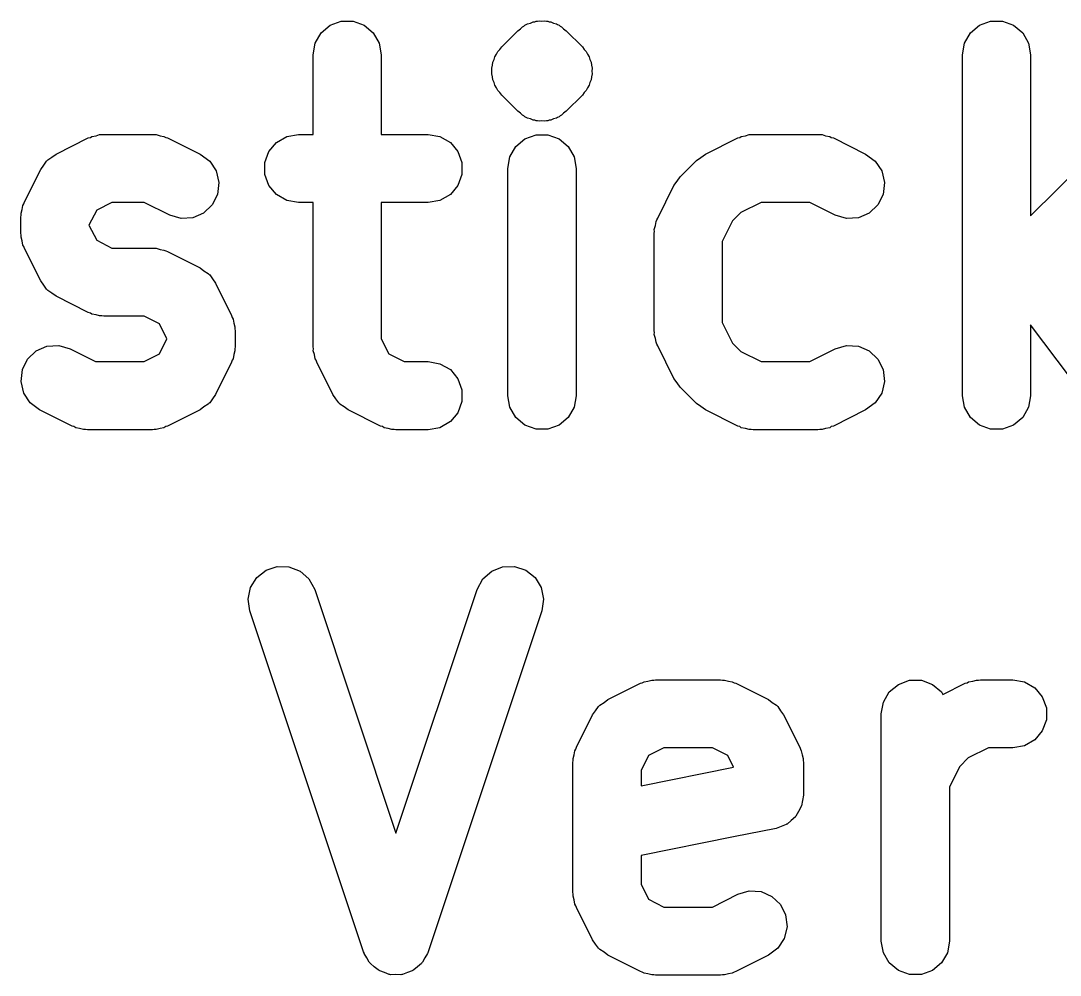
# Model space of a CAD drawing. Extents: x 94.4 to 182.1, y -155.6 to -78.6.
# Drawn here: x 128.857 to 133.43, y -155.263 to -151.063 of the extents above; entities that cross this region are included whole.
import ezdxf

# ---------------------------------------------------------------- set-up
doc = ezdxf.new("R2010")
doc.units = 0
doc.header["$MEASUREMENT"] = 0
doc.layers.add('BLACK', color=7, linetype='CONTINUOUS')

msp = doc.modelspace()

# ---------------------------------------------------------------- linework, layer by layer
at = {"layer": 'BLACK'}
for p, q in [((130.1782, -151.1158), (130.2182, -151.0828)), ((130.2182, -151.0828), (130.2672, -151.0648)), ((130.2672, -151.0648), (130.3192, -151.0648)), ((130.3192, -151.0648), (130.3682, -151.0828)), ((130.3682, -151.0828), (130.4082, -151.1158)), ((131.0552, -151.0988), (131.0642, -151.0898)), ((131.0642, -151.0898), (131.0702, -151.0868)), ((131.0702, -151.0868), (131.0752, -151.0828)), ((131.0752, -151.0828), (131.0812, -151.0798)), ((131.0812, -151.0798), (131.0872, -151.0768)), ((131.0872, -151.0768), (131.0992, -151.0728)), ((131.0992, -151.0728), (131.1112, -151.0678)), ((131.1112, -151.0678), (131.1182, -151.0668)), ((131.1182, -151.0668), (131.1242, -151.0648)), ((131.1242, -151.0648), (131.1312, -151.0648)), ((131.1312, -151.0648), (131.1372, -151.0628)), ((131.1372, -151.0628), (131.1502, -151.0638)), ((131.1502, -151.0638), (131.1632, -151.0628)), ((131.1632, -151.0628), (131.1702, -151.0648)), ((131.1702, -151.0648), (131.1762, -151.0648)), ((131.1762, -151.0648), (131.1822, -151.0668)), ((131.1822, -151.0668), (131.1892, -151.0678)), ((131.1892, -151.0678), (131.2012, -151.0728)), ((131.2012, -151.0728), (131.2142, -151.0768)), ((131.2142, -151.0768), (131.2192, -151.0798)), ((131.2192, -151.0798), (131.2252, -151.0828)), ((131.2252, -151.0828), (131.2302, -151.0868)), ((131.2302, -151.0868), (131.2362, -151.0898)), ((131.2362, -151.0898), (131.2452, -151.0988)), ((133.0352, -151.1158), (133.0752, -151.0828)), ((133.0752, -151.0828), (133.1242, -151.0648)), ((133.1242, -151.0648), (133.1762, -151.0648)), ((133.1762, -151.0648), (133.2252, -151.0828)), ((133.2252, -151.0828), (133.2652, -151.1158)), ((130.1522, -151.1608), (130.1782, -151.1158)), ((130.4082, -151.1158), (130.4342, -151.1608)), ((130.9732, -151.1778), (131.0442, -151.1068)), ((131.0442, -151.1068), (131.0552, -151.0988)), ((131.2452, -151.0988), (131.2562, -151.1068)), ((131.2562, -151.1068), (131.3282, -151.1778)), ((133.0092, -151.1608), (133.0352, -151.1158)), ((133.2652, -151.1158), (133.2912, -151.1608)), ((130.1432, -151.2128), (130.1522, -151.1608)), ((130.4342, -151.1608), (130.4432, -151.2128)), ((130.9652, -151.1888), (130.9732, -151.1778)), ((131.3282, -151.1778), (131.3352, -151.1888)), ((133.0002, -151.2128), (133.0092, -151.1608)), ((133.2912, -151.1608), (133.3002, -151.2128)), ((130.1432, -151.5628), (130.1432, -151.2128)), ((130.4432, -151.2128), (130.4432, -151.5628)), ((130.9392, -151.2328), (130.9432, -151.2208)), ((130.9432, -151.2208), (130.9502, -151.2098)), ((130.9502, -151.2098), (130.9562, -151.1978)), ((130.9562, -151.1978), (130.9652, -151.1888)), ((131.3352, -151.1888), (131.3442, -151.1978)), ((131.3442, -151.1978), (131.3502, -151.2098)), ((131.3502, -151.2098), (131.3582, -151.2208)), ((131.3582, -151.2208), (131.3612, -151.2328)), ((133.0002, -152.7128), (133.0002, -151.2128)), ((133.3002, -151.2128), (133.3002, -151.9218)), ((130.9292, -151.2708), (130.9332, -151.2578)), ((130.9302, -151.2838), (130.9292, -151.2708)), ((130.9332, -151.2578), (130.9342, -151.2448)), ((130.9342, -151.2448), (130.9392, -151.2328)), ((131.3612, -151.2328), (131.3662, -151.2448)), ((131.3662, -151.2448), (131.3682, -151.2578)), ((131.3682, -151.2578), (131.3712, -151.2708)), ((131.3712, -151.2708), (131.3702, -151.2838)), ((130.9292, -151.2968), (130.9302, -151.2838)), ((130.9332, -151.3098), (130.9292, -151.2968)), ((130.9342, -151.3228), (130.9332, -151.3098)), ((131.3682, -151.3098), (131.3662, -151.3228)), ((131.3712, -151.2968), (131.3682, -151.3098)), ((131.3702, -151.2838), (131.3712, -151.2968)), ((130.9392, -151.3348), (130.9342, -151.3228)), ((130.9432, -151.3468), (130.9392, -151.3348)), ((130.9502, -151.3578), (130.9432, -151.3468)), ((130.9562, -151.3698), (130.9502, -151.3578)), ((131.3502, -151.3578), (131.3442, -151.3698)), ((131.3582, -151.3468), (131.3502, -151.3578)), ((131.3612, -151.3348), (131.3582, -151.3468)), ((131.3662, -151.3228), (131.3612, -151.3348)), ((130.9652, -151.3788), (130.9562, -151.3698)), ((130.9732, -151.3898), (130.9652, -151.3788)), ((131.0442, -151.4608), (130.9732, -151.3898)), ((131.3282, -151.3898), (131.2562, -151.4608)), ((131.3352, -151.3788), (131.3282, -151.3898)), ((131.3442, -151.3698), (131.3352, -151.3788)), ((131.0552, -151.4688), (131.0442, -151.4608)), ((131.0642, -151.4778), (131.0552, -151.4688)), ((131.0702, -151.4808), (131.0642, -151.4778)), ((131.0752, -151.4848), (131.0702, -151.4808)), ((131.0812, -151.4878), (131.0752, -151.4848)), ((131.0872, -151.4908), (131.0812, -151.4878)), ((131.0992, -151.4948), (131.0872, -151.4908)), ((131.1112, -151.4998), (131.0992, -151.4948)), ((131.1182, -151.5008), (131.1112, -151.4998)), ((131.1242, -151.5028), (131.1182, -151.5008)), ((131.1312, -151.5028), (131.1242, -151.5028)), ((131.1372, -151.5048), (131.1312, -151.5028)), ((131.1702, -151.5028), (131.1632, -151.5048)), ((131.1762, -151.5028), (131.1702, -151.5028)), ((131.1822, -151.5008), (131.1762, -151.5028)), ((131.1892, -151.4998), (131.1822, -151.5008)), ((131.2012, -151.4948), (131.1892, -151.4998)), ((131.2142, -151.4908), (131.2012, -151.4948)), ((131.2192, -151.4878), (131.2142, -151.4908)), ((131.2252, -151.4848), (131.2192, -151.4878)), ((131.2302, -151.4808), (131.2252, -151.4848)), ((131.2362, -151.4778), (131.2302, -151.4808)), ((131.2452, -151.4688), (131.2362, -151.4778)), ((131.2562, -151.4608), (131.2452, -151.4688)), ((131.1502, -151.5038), (131.1372, -151.5048)), ((131.1632, -151.5048), (131.1502, -151.5038)), ((129.0122, -151.6498), (129.1542, -151.5778)), ((129.1542, -151.5778), (129.1632, -151.5758)), ((129.1632, -151.5758), (129.1702, -151.5718)), ((129.1702, -151.5718), (129.1882, -151.5688)), ((129.1882, -151.5688), (129.2042, -151.5638)), ((129.2042, -151.5638), (129.2132, -151.5638)), ((129.2132, -151.5638), (129.2222, -151.5628)), ((129.2222, -151.5628), (129.4362, -151.5628)), ((129.4362, -151.5628), (129.4442, -151.5638)), ((129.4442, -151.5638), (129.4532, -151.5638)), ((129.4532, -151.5638), (129.4702, -151.5688)), ((129.4702, -151.5688), (129.4872, -151.5718)), ((129.4872, -151.5718), (129.4952, -151.5758)), ((129.4952, -151.5758), (129.5032, -151.5778)), ((129.5032, -151.5778), (129.6462, -151.6498)), ((129.9822, -151.5978), (130.0272, -151.5718)), ((130.0272, -151.5718), (130.0792, -151.5628)), ((130.0792, -151.5628), (130.1432, -151.5628)), ((130.4432, -151.5628), (130.6502, -151.5628)), ((130.6502, -151.5628), (130.7012, -151.5718)), ((130.7012, -151.5718), (130.7472, -151.5978)), ((131.0352, -151.6158), (131.0752, -151.5828)), ((131.0752, -151.5828), (131.1242, -151.5648)), ((131.1242, -151.5648), (131.1762, -151.5648)), ((131.1762, -151.5648), (131.2252, -151.5828)), ((131.2252, -151.5828), (131.2652, -151.6158)), ((131.8692, -151.6498), (132.0122, -151.5778)), ((132.0122, -151.5778), (132.0202, -151.5758)), ((132.0202, -151.5758), (132.0272, -151.5718)), ((132.0272, -151.5718), (132.0452, -151.5688)), ((132.0452, -151.5688), (132.0622, -151.5638)), ((132.0622, -151.5638), (132.0702, -151.5638)), ((132.0702, -151.5638), (132.0792, -151.5628)), ((132.0792, -151.5628), (132.3642, -151.5628)), ((132.3642, -151.5628), (132.3732, -151.5638)), ((132.3732, -151.5638), (132.3822, -151.5638)), ((132.3822, -151.5638), (132.3982, -151.5688)), ((132.3982, -151.5688), (132.4162, -151.5718)), ((132.4162, -151.5718), (132.4232, -151.5758)), ((132.4232, -151.5758), (132.4322, -151.5778)), ((132.4322, -151.5778), (132.5742, -151.6498)), ((129.9312, -151.6868), (129.9492, -151.6378)), ((129.9492, -151.6378), (129.9822, -151.5978)), ((130.7472, -151.5978), (130.7802, -151.6378)), ((130.7802, -151.6378), (130.7982, -151.6868)), ((131.0092, -151.6608), (131.0352, -151.6158)), ((131.2652, -151.6158), (131.2912, -151.6608)), ((133.3002, -151.9218), (133.6162, -151.6068)), ((128.9582, -151.6988), (128.9702, -151.6808)), ((128.9702, -151.6808), (128.9732, -151.6778)), ((128.9732, -151.6778), (128.9762, -151.6748)), ((128.9762, -151.6748), (128.9942, -151.6628)), ((128.9942, -151.6628), (129.0122, -151.6498)), ((129.6462, -151.6498), (129.6882, -151.6808)), ((129.6882, -151.6808), (129.7162, -151.7238)), ((131.0002, -151.7128), (131.0092, -151.6608)), ((131.2912, -151.6608), (131.3002, -151.7128)), ((131.7582, -151.7488), (131.8302, -151.6778)), ((131.8302, -151.6778), (131.8492, -151.6638)), ((131.8492, -151.6638), (131.8692, -151.6498)), ((132.5742, -151.6498), (132.6162, -151.6808)), ((132.6162, -151.6808), (132.6452, -151.7238)), ((128.8732, -151.8598), (128.9452, -151.7168)), ((128.9452, -151.7168), (128.9582, -151.6988)), ((129.7162, -151.7238), (129.7282, -151.7748)), ((129.9312, -151.7388), (129.9312, -151.6868)), ((130.7982, -151.6868), (130.7982, -151.7388)), ((131.0002, -152.7128), (131.0002, -151.7128)), ((131.3002, -151.7128), (131.3002, -152.7128)), ((132.6452, -151.7238), (132.6572, -151.7748)), ((129.7282, -151.7748), (129.7222, -151.8268)), ((129.9492, -151.7878), (129.9312, -151.7388)), ((130.7982, -151.7388), (130.7802, -151.7878)), ((131.7302, -151.7878), (131.7452, -151.7688)), ((131.7452, -151.7688), (131.7582, -151.7488)), ((132.6572, -151.7748), (132.6512, -151.8268)), ((129.9822, -151.8268), (129.9492, -151.7878)), ((130.7802, -151.7878), (130.7472, -151.8268)), ((131.6592, -151.9308), (131.7302, -151.7878)), ((128.8662, -151.8758), (128.8712, -151.8678)), ((128.8712, -151.8678), (128.8732, -151.8598)), ((129.2572, -151.8628), (129.1912, -151.8958)), ((129.4002, -151.8628), (129.2572, -151.8628)), ((129.5122, -151.9178), (129.4002, -151.8628)), ((129.7222, -151.8268), (129.6992, -151.8728)), ((130.0272, -151.8538), (129.9822, -151.8268)), ((130.0792, -151.8628), (130.0272, -151.8538)), ((130.1432, -151.8628), (130.0792, -151.8628)), ((130.1432, -152.4978), (130.1432, -151.8628)), ((130.6502, -151.8628), (130.4432, -151.8628)), ((130.4432, -151.8628), (130.4432, -152.4628)), ((130.7012, -151.8538), (130.6502, -151.8628)), ((130.7472, -151.8268), (130.7012, -151.8538)), ((132.1142, -151.8628), (132.0252, -151.9068)), ((132.3292, -151.8628), (132.1142, -151.8628)), ((132.4402, -151.9178), (132.3292, -151.8628)), ((132.6512, -151.8268), (132.6282, -151.8728)), ((128.8582, -151.9098), (128.8632, -151.8928)), ((128.8592, -151.9178), (128.8582, -151.9098)), ((128.8632, -151.8928), (128.8662, -151.8758)), ((129.1912, -151.8958), (129.1572, -151.9618)), ((129.6612, -151.9088), (129.6142, -151.9298)), ((129.6992, -151.8728), (129.6612, -151.9088)), ((132.0252, -151.9068), (131.9882, -151.9438)), ((132.5902, -151.9088), (132.5422, -151.9298)), ((132.6282, -151.8728), (132.5902, -151.9088)), ((128.8572, -151.9268), (128.8592, -151.9178)), ((128.8572, -151.9978), (128.8572, -151.9268)), ((129.5622, -151.9328), (129.5122, -151.9178)), ((129.6142, -151.9298), (129.5622, -151.9328)), ((131.6492, -151.9638), (131.6522, -151.9468)), ((131.6522, -151.9468), (131.6562, -151.9388)), ((131.6562, -151.9388), (131.6592, -151.9308)), ((131.9882, -151.9438), (131.9432, -152.0338)), ((132.4902, -151.9328), (132.4402, -151.9178)), ((132.5422, -151.9298), (132.4902, -151.9328)), ((128.8592, -152.0068), (128.8572, -151.9978)), ((129.1572, -151.9618), (129.1572, -151.9628)), ((129.1572, -151.9628), (129.1912, -152.0288)), ((131.6432, -151.9978), (131.6452, -151.9898)), ((131.6432, -152.4268), (131.6432, -151.9978)), ((131.6442, -151.9808), (131.6492, -151.9638)), ((131.6452, -151.9898), (131.6442, -151.9808)), ((128.8582, -152.0148), (128.8592, -152.0068)), ((128.8632, -152.0318), (128.8582, -152.0148)), ((128.8662, -152.0498), (128.8632, -152.0318)), ((128.8712, -152.0568), (128.8662, -152.0498)), ((129.1912, -152.0288), (129.2572, -152.0628)), ((131.9432, -152.0338), (131.9432, -152.3908)), ((128.8732, -152.0648), (128.8712, -152.0568)), ((128.9452, -152.2078), (128.8732, -152.0648)), ((129.2572, -152.0628), (129.4362, -152.0628)), ((129.4362, -152.0628), (129.4442, -152.0638)), ((129.4442, -152.0638), (129.4532, -152.0638)), ((129.4532, -152.0638), (129.4702, -152.0688)), ((129.4702, -152.0688), (129.4872, -152.0718)), ((129.4872, -152.0718), (129.4952, -152.0758)), ((129.4952, -152.0758), (129.5032, -152.0778)), ((129.5032, -152.0778), (129.6462, -152.1498)), ((129.6462, -152.1498), (129.6632, -152.1628)), ((129.6632, -152.1628), (129.6822, -152.1748)), ((129.6822, -152.1748), (129.6842, -152.1778)), ((129.6842, -152.1778), (129.6882, -152.1808)), ((129.6882, -152.1808), (129.7002, -152.1988)), ((128.9582, -152.2258), (128.9452, -152.2078)), ((128.9702, -152.2438), (128.9582, -152.2258)), ((129.7002, -152.1988), (129.7132, -152.2168)), ((129.7132, -152.2168), (129.7842, -152.3598)), ((128.9732, -152.2468), (128.9702, -152.2438)), ((128.9762, -152.2498), (128.9732, -152.2468)), ((128.9942, -152.2618), (128.9762, -152.2498)), ((129.0122, -152.2748), (128.9942, -152.2618)), ((129.1542, -152.3468), (129.0122, -152.2748)), ((129.1632, -152.3488), (129.1542, -152.3468)), ((129.1702, -152.3538), (129.1632, -152.3488)), ((129.1882, -152.3568), (129.1702, -152.3538)), ((129.2042, -152.3618), (129.1882, -152.3568)), ((129.2132, -152.3608), (129.2042, -152.3618)), ((129.2222, -152.3628), (129.2132, -152.3608)), ((129.4002, -152.3628), (129.2222, -152.3628)), ((129.4672, -152.3958), (129.4002, -152.3628)), ((129.7842, -152.3598), (129.7872, -152.3678)), ((129.7872, -152.3678), (129.7912, -152.3758)), ((129.5002, -152.4618), (129.4672, -152.3958)), ((129.7912, -152.3758), (129.7942, -152.3928)), ((129.7942, -152.3928), (129.7992, -152.4098)), ((129.7992, -152.4098), (129.7992, -152.4178)), ((129.7992, -152.4178), (129.8002, -152.4268)), ((131.9432, -152.3908), (131.9882, -152.4808)), ((133.6022, -152.8028), (133.3002, -152.4008)), ((133.3002, -152.4008), (133.3002, -152.7128)), ((129.4672, -152.5288), (129.5002, -152.4628)), ((129.5002, -152.4628), (129.5002, -152.4618)), ((129.8002, -152.4268), (129.8002, -152.4978)), ((130.4432, -152.4628), (130.4762, -152.5288)), ((131.6452, -152.4348), (131.6432, -152.4268)), ((131.6442, -152.4438), (131.6452, -152.4348)), ((131.6492, -152.4608), (131.6442, -152.4438)), ((131.6522, -152.4778), (131.6492, -152.4608)), ((128.9252, -152.5158), (128.9722, -152.4948)), ((128.9722, -152.4948), (129.0242, -152.4918)), ((129.0242, -152.4918), (129.0742, -152.5068)), ((129.0742, -152.5068), (129.1862, -152.5628)), ((129.8002, -152.4978), (129.7992, -152.5068)), ((129.7992, -152.5068), (129.7992, -152.5148)), ((130.1452, -152.5068), (130.1432, -152.4978)), ((130.1442, -152.5148), (130.1452, -152.5068)), ((131.6562, -152.4858), (131.6522, -152.4778)), ((131.6592, -152.4938), (131.6562, -152.4858)), ((131.7302, -152.6368), (131.6592, -152.4938)), ((131.9882, -152.4808), (132.0252, -152.5178)), ((132.3292, -152.5628), (132.4402, -152.5068)), ((132.4402, -152.5068), (132.4902, -152.4918)), ((132.4902, -152.4918), (132.5422, -152.4948)), ((132.5422, -152.4948), (132.5902, -152.5158)), ((128.8642, -152.5978), (128.8872, -152.5518)), ((128.8872, -152.5518), (128.9252, -152.5158)), ((129.4002, -152.5628), (129.4672, -152.5288)), ((129.7912, -152.5498), (129.7872, -152.5568)), ((129.7942, -152.5318), (129.7912, -152.5498)), ((129.7992, -152.5148), (129.7942, -152.5318)), ((130.1492, -152.5318), (130.1442, -152.5148)), ((130.1522, -152.5498), (130.1492, -152.5318)), ((130.1562, -152.5568), (130.1522, -152.5498)), ((130.4762, -152.5288), (130.5432, -152.5628)), ((132.0252, -152.5178), (132.1142, -152.5628)), ((132.5902, -152.5158), (132.6282, -152.5518)), ((132.6282, -152.5518), (132.6512, -152.5978)), ((128.8582, -152.6498), (128.8642, -152.5978)), ((129.1862, -152.5628), (129.4002, -152.5628)), ((129.7842, -152.5648), (129.7132, -152.7078)), ((129.7872, -152.5568), (129.7842, -152.5648)), ((130.1592, -152.5648), (130.1562, -152.5568)), ((130.2302, -152.7078), (130.1592, -152.5648)), ((130.5432, -152.5628), (130.6502, -152.5628)), ((130.6502, -152.5628), (130.7012, -152.5718)), ((130.7012, -152.5718), (130.7472, -152.5978)), ((130.7472, -152.5978), (130.7802, -152.6378)), ((132.1142, -152.5628), (132.3292, -152.5628)), ((132.6512, -152.5978), (132.6572, -152.6498)), ((130.7802, -152.6378), (130.7982, -152.6868)), ((131.7452, -152.6558), (131.7302, -152.6368)), ((128.8702, -152.7008), (128.8582, -152.6498)), ((130.7982, -152.6868), (130.7982, -152.7388)), ((131.7582, -152.6758), (131.7452, -152.6558)), ((131.8302, -152.7468), (131.7582, -152.6758)), ((132.6572, -152.6498), (132.6452, -152.7008)), ((128.8982, -152.7438), (128.8702, -152.7008)), ((129.7002, -152.7258), (129.6882, -152.7438)), ((129.7132, -152.7078), (129.7002, -152.7258)), ((130.2432, -152.7258), (130.2302, -152.7078)), ((130.2562, -152.7438), (130.2432, -152.7258)), ((131.0092, -152.7638), (131.0002, -152.7128)), ((131.3002, -152.7128), (131.2912, -152.7638)), ((132.6452, -152.7008), (132.6162, -152.7438)), ((133.0092, -152.7638), (133.0002, -152.7128)), ((133.3002, -152.7128), (133.2912, -152.7638)), ((128.9402, -152.7748), (128.8982, -152.7438)), ((129.0832, -152.8468), (128.9402, -152.7748)), ((129.6462, -152.7748), (129.5032, -152.8468)), ((129.6632, -152.7618), (129.6462, -152.7748)), ((129.6822, -152.7498), (129.6632, -152.7618)), ((129.6842, -152.7468), (129.6822, -152.7498)), ((129.6882, -152.7438), (129.6842, -152.7468)), ((130.2592, -152.7468), (130.2562, -152.7438)), ((130.2612, -152.7498), (130.2592, -152.7468)), ((130.2802, -152.7618), (130.2612, -152.7498)), ((130.2972, -152.7748), (130.2802, -152.7618)), ((130.4402, -152.8468), (130.2972, -152.7748)), ((130.7982, -152.7388), (130.7802, -152.7878)), ((131.0352, -152.8088), (131.0092, -152.7638)), ((131.2912, -152.7638), (131.2652, -152.8088)), ((131.8492, -152.7608), (131.8302, -152.7468)), ((131.8692, -152.7748), (131.8492, -152.7608)), ((132.0122, -152.8468), (131.8692, -152.7748)), ((132.5742, -152.7748), (132.4322, -152.8468)), ((132.6162, -152.7438), (132.5742, -152.7748)), ((133.0352, -152.8088), (133.0092, -152.7638)), ((133.2912, -152.7638), (133.2652, -152.8088)), ((130.7472, -152.8268), (130.7012, -152.8538)), ((130.7802, -152.7878), (130.7472, -152.8268)), ((131.0752, -152.8418), (131.0352, -152.8088)), ((131.2652, -152.8088), (131.2252, -152.8418)), ((133.0752, -152.8418), (133.0352, -152.8088)), ((133.2652, -152.8088), (133.2252, -152.8418)), ((129.0912, -152.8488), (129.0832, -152.8468)), ((129.0992, -152.8538), (129.0912, -152.8488)), ((129.1162, -152.8568), (129.0992, -152.8538)), ((129.1332, -152.8618), (129.1162, -152.8568)), ((129.1422, -152.8608), (129.1332, -152.8618)), ((129.1502, -152.8628), (129.1422, -152.8608)), ((129.4362, -152.8628), (129.1502, -152.8628)), ((129.4442, -152.8608), (129.4362, -152.8628)), ((129.4532, -152.8618), (129.4442, -152.8608)), ((129.4702, -152.8568), (129.4532, -152.8618)), ((129.4872, -152.8538), (129.4702, -152.8568)), ((129.4952, -152.8488), (129.4872, -152.8538)), ((129.5032, -152.8468), (129.4952, -152.8488)), ((130.4482, -152.8488), (130.4402, -152.8468)), ((130.4562, -152.8538), (130.4482, -152.8488)), ((130.4732, -152.8568), (130.4562, -152.8538)), ((130.4902, -152.8618), (130.4732, -152.8568)), ((130.4992, -152.8608), (130.4902, -152.8618)), ((130.5072, -152.8628), (130.4992, -152.8608)), ((130.6502, -152.8628), (130.5072, -152.8628)), ((130.7012, -152.8538), (130.6502, -152.8628)), ((131.1242, -152.8598), (131.0752, -152.8418)), ((131.1762, -152.8598), (131.1242, -152.8598)), ((131.2252, -152.8418), (131.1762, -152.8598)), ((132.0202, -152.8488), (132.0122, -152.8468)), ((132.0272, -152.8538), (132.0202, -152.8488)), ((132.0452, -152.8568), (132.0272, -152.8538)), ((132.0622, -152.8618), (132.0452, -152.8568)), ((132.0702, -152.8608), (132.0622, -152.8618)), ((132.0792, -152.8628), (132.0702, -152.8608)), ((132.3642, -152.8628), (132.0792, -152.8628)), ((132.3732, -152.8608), (132.3642, -152.8628)), ((132.3822, -152.8618), (132.3732, -152.8608)), ((132.3982, -152.8568), (132.3822, -152.8618)), ((132.4162, -152.8538), (132.3982, -152.8568)), ((132.4232, -152.8488), (132.4162, -152.8538)), ((132.4322, -152.8468), (132.4232, -152.8488)), ((133.1242, -152.8598), (133.0752, -152.8418)), ((133.1762, -152.8598), (133.1242, -152.8598)), ((133.2252, -152.8418), (133.1762, -152.8598)), ((129.9362, -153.4808), (129.9852, -153.4638)), ((129.9852, -153.4638), (130.0372, -153.4658)), ((130.0372, -153.4658), (130.0862, -153.4848)), ((130.9292, -153.4848), (130.9772, -153.4658)), ((130.9772, -153.4658), (131.0292, -153.4638)), ((131.0292, -153.4638), (131.0792, -153.4808)), ((129.8682, -153.5568), (129.8952, -153.5128)), ((129.8952, -153.5128), (129.9362, -153.4808)), ((130.0862, -153.4848), (130.1252, -153.5188)), ((130.8902, -153.5188), (130.9292, -153.4848)), ((131.0792, -153.4808), (131.1202, -153.5128)), ((131.1202, -153.5128), (131.1472, -153.5568)), ((129.8572, -153.6078), (129.8682, -153.5568)), ((130.1252, -153.5188), (130.1502, -153.5648)), ((130.8652, -153.5648), (130.8902, -153.5188)), ((131.1472, -153.5568), (131.1572, -153.6078)), ((130.1502, -153.5648), (130.5072, -154.6378)), ((130.5072, -154.6378), (130.8652, -153.5648)), ((129.8652, -153.6598), (129.8572, -153.6078)), ((131.1572, -153.6078), (131.1502, -153.6598)), ((130.3652, -155.1598), (129.8652, -153.6598)), ((131.1502, -153.6598), (130.6502, -155.1598)), ((131.5912, -153.9758), (131.5992, -153.9718)), ((131.5992, -153.9718), (131.6162, -153.9688)), ((131.6162, -153.9688), (131.6332, -153.9638)), ((131.6332, -153.9638), (131.6422, -153.9638)), ((131.6422, -153.9638), (131.6502, -153.9628)), ((131.6502, -153.9628), (131.9362, -153.9628)), ((131.9362, -153.9628), (131.9442, -153.9638)), ((131.9442, -153.9638), (131.9532, -153.9638)), ((131.9532, -153.9638), (131.9702, -153.9688)), ((131.9702, -153.9688), (131.9872, -153.9718)), ((131.9872, -153.9718), (131.9952, -153.9758)), ((132.7182, -153.9828), (132.7672, -153.9648)), ((132.7672, -153.9648), (132.8192, -153.9648)), ((132.8192, -153.9648), (132.8682, -153.9828)), ((133.0202, -153.9758), (133.0272, -153.9718)), ((133.0272, -153.9718), (133.0452, -153.9688)), ((133.0452, -153.9688), (133.0622, -153.9638)), ((133.0622, -153.9638), (133.0702, -153.9638)), ((133.0702, -153.9638), (133.0792, -153.9628)), ((133.0792, -153.9628), (133.2222, -153.9628)), ((133.2222, -153.9628), (133.2732, -153.9718)), ((133.2732, -153.9718), (133.3182, -153.9978)), ((131.4402, -154.0498), (131.5832, -153.9778)), ((131.5832, -153.9778), (131.5912, -153.9758)), ((131.9952, -153.9758), (132.0032, -153.9778)), ((132.0032, -153.9778), (132.1462, -154.0498)), ((132.6522, -154.0608), (132.6782, -154.0158)), ((132.6782, -154.0158), (132.7182, -153.9828)), ((132.8682, -153.9828), (132.9082, -154.0158)), ((132.9082, -154.0158), (132.9142, -154.0268)), ((132.9142, -154.0268), (133.0122, -153.9778)), ((133.0122, -153.9778), (133.0202, -153.9758)), ((133.3182, -153.9978), (133.3512, -154.0378)), ((131.4042, -154.0748), (131.4232, -154.0628)), ((131.4232, -154.0628), (131.4402, -154.0498)), ((132.1462, -154.0498), (132.1632, -154.0628)), ((132.1632, -154.0628), (132.1822, -154.0748)), ((132.6432, -154.1128), (132.6522, -154.0608)), ((133.3512, -154.0378), (133.3692, -154.0868)), ((131.3732, -154.1168), (131.3862, -154.0988)), ((131.3862, -154.0988), (131.3982, -154.0808)), ((131.3982, -154.0808), (131.4022, -154.0778)), ((131.4022, -154.0778), (131.4042, -154.0748)), ((132.1822, -154.0748), (132.1842, -154.0778)), ((132.1842, -154.0778), (132.1882, -154.0808)), ((132.1882, -154.0808), (132.2002, -154.0988)), ((132.2002, -154.0988), (132.2132, -154.1168)), ((133.3692, -154.0868), (133.3692, -154.1388)), ((131.3022, -154.2598), (131.3732, -154.1168)), ((132.2132, -154.1168), (132.2842, -154.2598)), ((132.6432, -155.1128), (132.6432, -154.1128)), ((133.3692, -154.1388), (133.3512, -154.1878)), ((133.3512, -154.1878), (133.3182, -154.2268)), ((133.3182, -154.2268), (133.2732, -154.2538)), ((131.2872, -154.3098), (131.2922, -154.2928)), ((131.2922, -154.2928), (131.2952, -154.2758)), ((131.2952, -154.2758), (131.2992, -154.2678)), ((131.2992, -154.2678), (131.3022, -154.2598)), ((131.6862, -154.2628), (131.6192, -154.2958)), ((131.9002, -154.2628), (131.6862, -154.2628)), ((131.9672, -154.2958), (131.9002, -154.2628)), ((132.2842, -154.2598), (132.2872, -154.2678)), ((132.2872, -154.2678), (132.2912, -154.2758)), ((132.2912, -154.2758), (132.2942, -154.2928)), ((132.2942, -154.2928), (132.2992, -154.3098)), ((133.1142, -154.2628), (133.0252, -154.3068)), ((133.2222, -154.2628), (133.1142, -154.2628)), ((133.2732, -154.2538), (133.2222, -154.2628)), ((131.2862, -154.3268), (131.2872, -154.3178)), ((131.2862, -154.8978), (131.2862, -154.3268)), ((131.2872, -154.3178), (131.2872, -154.3098)), ((131.6192, -154.2958), (131.5862, -154.3618)), ((131.9932, -154.3478), (131.9672, -154.2958)), ((132.2992, -154.3098), (132.2992, -154.3178)), ((132.2992, -154.3178), (132.3002, -154.3268)), ((132.3002, -154.3268), (132.3002, -154.4698)), ((133.0252, -154.3068), (132.9882, -154.3438)), ((131.5862, -154.4298), (131.9932, -154.3478)), ((131.5862, -154.3618), (131.5862, -154.4298)), ((132.9882, -154.3438), (132.9432, -154.4338)), ((132.3002, -154.4698), (132.2962, -154.4938)), ((132.9432, -154.4338), (132.9432, -155.1128)), ((132.2912, -154.5208), (132.2792, -154.5418)), ((132.2922, -154.5178), (132.2912, -154.5188)), ((132.2912, -154.5188), (132.2912, -154.5208)), ((132.2962, -154.4938), (132.2922, -154.5178)), ((132.2652, -154.5658), (132.2462, -154.5818)), ((132.2662, -154.5648), (132.2652, -154.5658)), ((132.2672, -154.5628), (132.2662, -154.5648)), ((132.2792, -154.5418), (132.2672, -154.5628)), ((132.2022, -154.6078), (132.1802, -154.6168)), ((132.2252, -154.5998), (132.2022, -154.6078)), ((132.2262, -154.5988), (132.2252, -154.5998)), ((132.2282, -154.5978), (132.2262, -154.5988)), ((132.2462, -154.5818), (132.2282, -154.5978)), ((131.9932, -154.6538), (131.5862, -154.7358)), ((132.1802, -154.6168), (131.9932, -154.6538)), ((131.5862, -154.7358), (131.5862, -154.8628)), ((131.5862, -154.8628), (131.6192, -154.9288)), ((131.2872, -154.9068), (131.2862, -154.8978)), ((131.2872, -154.9148), (131.2872, -154.9068)), ((131.2922, -154.9318), (131.2872, -154.9148)), ((131.2952, -154.9498), (131.2922, -154.9318)), ((131.6192, -154.9288), (131.6862, -154.9628)), ((131.9002, -154.9628), (132.0122, -154.9068)), ((132.0122, -154.9068), (132.0622, -154.8918)), ((132.0622, -154.8918), (132.1142, -154.8948)), ((132.1142, -154.8948), (132.1612, -154.9158)), ((132.1612, -154.9158), (132.1992, -154.9518)), ((131.2992, -154.9568), (131.2952, -154.9498)), ((131.3022, -154.9648), (131.2992, -154.9568)), ((131.3732, -155.1078), (131.3022, -154.9648)), ((131.6862, -154.9628), (131.9002, -154.9628)), ((132.1992, -154.9518), (132.2222, -154.9978)), ((132.2222, -154.9978), (132.2282, -155.0498)), ((132.2282, -155.0498), (132.2162, -155.1008)), ((131.3862, -155.1258), (131.3732, -155.1078)), ((132.2162, -155.1008), (132.1882, -155.1438)), ((132.6522, -155.1638), (132.6432, -155.1128)), ((132.9432, -155.1128), (132.9342, -155.1638)), ((130.3672, -155.1638), (130.3652, -155.1598)), ((130.6502, -155.1598), (130.6482, -155.1638)), ((131.3982, -155.1438), (131.3862, -155.1258)), ((131.4022, -155.1468), (131.3982, -155.1438)), ((131.4042, -155.1498), (131.4022, -155.1468)), ((131.4232, -155.1618), (131.4042, -155.1498)), ((131.4402, -155.1748), (131.4232, -155.1618)), ((132.1882, -155.1438), (132.1462, -155.1748)), ((130.3682, -155.1678), (130.3672, -155.1638)), ((130.3792, -155.1858), (130.3682, -155.1678)), ((130.3902, -155.2058), (130.3792, -155.1858)), ((130.3932, -155.2088), (130.3902, -155.2058)), ((130.6252, -155.2058), (130.6222, -155.2088)), ((130.6352, -155.1858), (130.6252, -155.2058)), ((130.6472, -155.1678), (130.6352, -155.1858)), ((130.6482, -155.1638), (130.6472, -155.1678)), ((131.5832, -155.2468), (131.4402, -155.1748)), ((132.1462, -155.1748), (132.0032, -155.2468)), ((132.6782, -155.2088), (132.6522, -155.1638)), ((132.9342, -155.1638), (132.9082, -155.2088)), ((130.3952, -155.2118), (130.3932, -155.2088)), ((130.4122, -155.2258), (130.3952, -155.2118)), ((130.4292, -155.2398), (130.4122, -155.2258)), ((130.4332, -155.2418), (130.4292, -155.2398)), ((130.4362, -155.2438), (130.4332, -155.2418)), ((130.4572, -155.2508), (130.4362, -155.2438)), ((130.4772, -155.2598), (130.4572, -155.2508)), ((130.5582, -155.2508), (130.5372, -155.2598)), ((130.5792, -155.2438), (130.5582, -155.2508)), ((130.5822, -155.2418), (130.5792, -155.2438)), ((130.5862, -155.2398), (130.5822, -155.2418)), ((130.6022, -155.2258), (130.5862, -155.2398)), ((130.6202, -155.2118), (130.6022, -155.2258)), ((130.6222, -155.2088), (130.6202, -155.2118)), ((131.5912, -155.2488), (131.5832, -155.2468)), ((131.5992, -155.2538), (131.5912, -155.2488)), ((131.9952, -155.2488), (131.9872, -155.2538)), ((132.0032, -155.2468), (131.9952, -155.2488)), ((132.7182, -155.2418), (132.6782, -155.2088)), ((132.7672, -155.2598), (132.7182, -155.2418)), ((132.8682, -155.2418), (132.8192, -155.2598)), ((132.9082, -155.2088), (132.8682, -155.2418)), ((130.4812, -155.2598), (130.4772, -155.2598)), ((130.4852, -155.2608), (130.4812, -155.2598)), ((130.5072, -155.2598), (130.4852, -155.2608)), ((130.5292, -155.2608), (130.5072, -155.2598)), ((130.5332, -155.2598), (130.5292, -155.2608)), ((130.5372, -155.2598), (130.5332, -155.2598)), ((131.6162, -155.2568), (131.5992, -155.2538)), ((131.6332, -155.2618), (131.6162, -155.2568)), ((131.6422, -155.2608), (131.6332, -155.2618)), ((131.6502, -155.2628), (131.6422, -155.2608)), ((131.9362, -155.2628), (131.6502, -155.2628)), ((131.9442, -155.2608), (131.9362, -155.2628)), ((131.9532, -155.2618), (131.9442, -155.2608)), ((131.9702, -155.2568), (131.9532, -155.2618)), ((131.9872, -155.2538), (131.9702, -155.2568)), ((132.8192, -155.2598), (132.7672, -155.2598))]:
    msp.add_line(p, q, dxfattribs=at)

doc.saveas('drawing.dxf')
